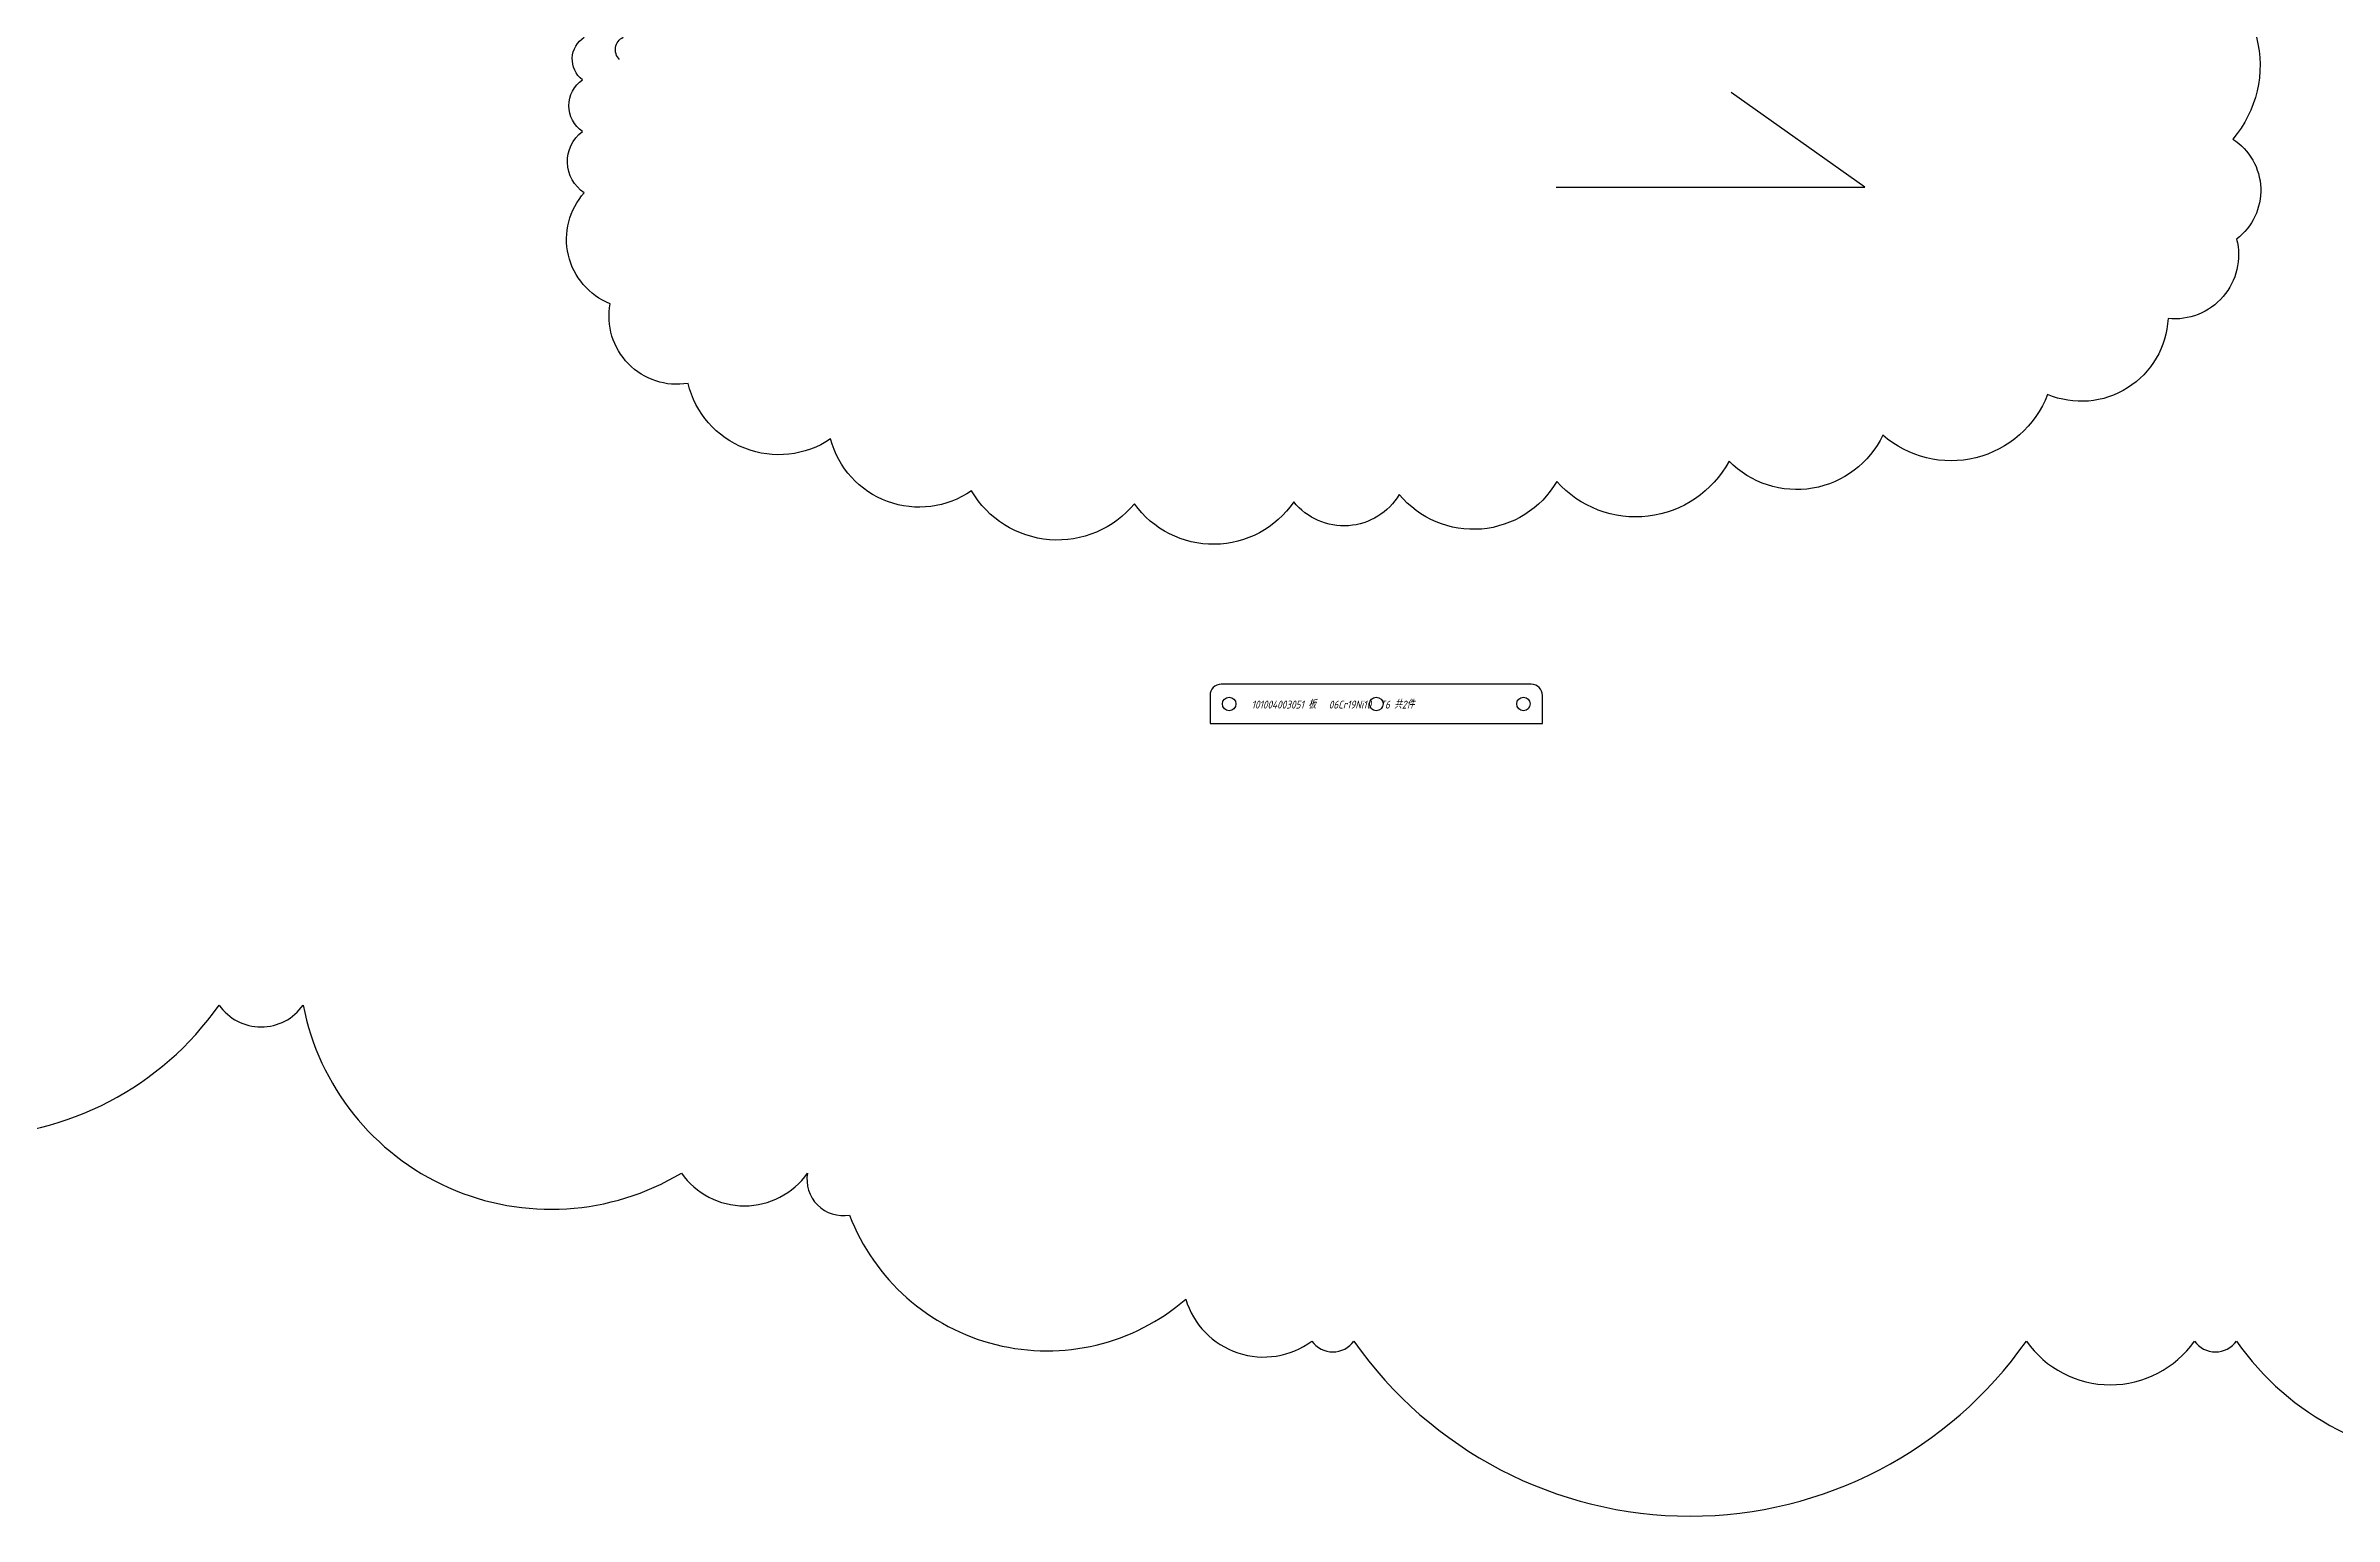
# Model space of a CAD drawing. Header units: millimetres. Extents: x -3655 to 91731, y -8503 to 8404.
# Drawn here: x 18408 to 20445, y 551 to 1860 of the extents above; entities that cross this region are included whole.
import ezdxf

# ---------------------------------------------------------------- set-up
doc = ezdxf.new("R2010")
doc.units = ezdxf.units.MM
doc.styles.get("Standard").update_dxf_attribs({"font": 'gbeitc.shx', "bigfont": 'gbcbig.shx'})

# ---------------------------------------------------------------- blocks, each defined once
blk = doc.blocks.new('4614563')
at = {"color": 7, "linetype": 'Continuous', "lineweight": 25}
for p, q in [((-148, 7.5), (-148, -17.5)), ((138, 17.5), (-138, 17.5)), ((148, -17.5), (148, 7.5)), ((-148, -17.5), (148, -17.5))]:
    blk.add_line(p, q, dxfattribs=at)
for centre in [(-131, 0), (0, 0), (131, 0)]:
    blk.add_circle(centre, 6, dxfattribs=at)
for centre, start, end in [((-138, 7.5), 90, 180), ((138, 7.5), 0, 90)]:
    blk.add_arc(centre, 10, start, end, dxfattribs=at)
at = {"color": 3, "insert": (-111, 2.9), "char_height": 7, "attachment_point": 1}
blk.add_mtext_dynamic_manual_height_columns('101004003051 板   06Cr19Ni10  T6 共2件', width=278.528, gutter_width=17.5, heights=[0], dxfattribs=at)

msp = doc.modelspace()

# ---------------------------------------------------------------- linework, layer by layer
at = {"color": 1}
for p, q in [((20027.45134, 1733.95035), (19908.44069, 1818.14445)), ((19752.66969, 1733.95035), (20027.45134, 1733.95035))]:
    msp.add_line(p, q, dxfattribs=at)
for points in [[(20313.95239, 1936.60204, -0.52056705), (20355.17777, 1776.75532, -0.52056705), (20355.17777, 1776.75532, -0.52056705), (20358.4758, 1687.76847, -0.52056705), (20358.4758, 1687.76847, -0.52056705), (20297.46223, 1616.90859, -0.52056705), (20297.46223, 1616.90859, -0.52056705), (20190.27623, 1549.3445, -0.52056705), (20190.27623, 1549.3445, -0.52056705), (20043.51386, 1513.0906, -0.52056705), (20043.51386, 1513.0906, -0.52056705), (19906.64558, 1490.01994, -0.52056705), (19906.64558, 1490.01994, -0.52056705), (19753.28715, 1471.89299, -0.52056705), (19753.28715, 1471.89299, -0.52056705), (19613.12084, 1460.35766, -0.52056705), (19613.12084, 1460.35766, -0.52056705), (19519.12695, 1453.76604, -0.52056705), (19519.12695, 1453.76604, -0.52056705), (19377.31163, 1452.11814, -0.52056705), (19377.31163, 1452.11814, -0.52056705), (19232.19827, 1463.65347, -0.52056705), (19232.19827, 1463.65347, -0.52056705), (19106.8731, 1509.79479, -0.52056705), (19106.8731, 1509.79479, -0.52056705), (18979.8989, 1559.23193, -0.52056705), (18979.8989, 1559.23193, -0.52056705), (18910.64026, 1630.09182, -0.52056705), (18910.64026, 1630.09182, -0.52056705), (18887.55405, 1728.96608, -0.52056705), (18887.55405, 1728.96608, -0.52056705), (18885.90503, 1783.34693, -0.52056705), (18885.90503, 1783.34693, -0.52056705), (18885.90503, 1829.48826, -0.52056705), (18885.90503, 1829.48826, -0.52056705), (18887.55405, 1867.39006, -0.52056705)], [(18918.88533, 1847.61521, -0.52056705), (18922.18337, 1867.39006, -0.52056705)]]:
    msp.add_lwpolyline(points, format="xyb", dxfattribs=at)
at = {"color": 3}
msp.add_lwpolyline([(18113.43884, 1005.90805, 0.52056705), (18562.42935, 1005.90805, 0.52056705), (18562.42935, 1005.90805, 0.52056705), (18637.26098, 1005.90805, 0.52056705), (18637.26098, 1005.90805, 0.52056705), (18974.00386, 856.38964, 0.52056705), (18974.00386, 856.38964, 0.52056705), (19086.25149, 856.38964, 0.52056705), (19086.25149, 856.38964, 0.52056705), (19123.66737, 819.01004, 0.52056705), (19123.66737, 819.01004, 0.52056705), (19422.99425, 744.25084, 0.52056705), (19422.99425, 744.25084, 0.52056705), (19535.24188, 706.87123, 0.52056705), (19535.24188, 706.87123, 0.52056705), (19572.65776, 706.87123, 0.52056705), (19572.65776, 706.87123, 0.52056705), (20171.31165, 706.87123, 0.52056705), (20171.31165, 706.87123, 0.52056705), (20320.97516, 706.87123, 0.52056705), (20320.97516, 706.87123, 0.52056705), (20358.39103, 706.87123, 0.52056705), (20358.39103, 706.87123, 0.52056705), (20769.96554, 706.87123, 0.52056705)], format="xyb", dxfattribs=at)

# ---------------------------------------------------------------- block references
msp.add_blockref('4614563', (19592.61413, 1273.9358))

doc.saveas('drawing.dxf')
